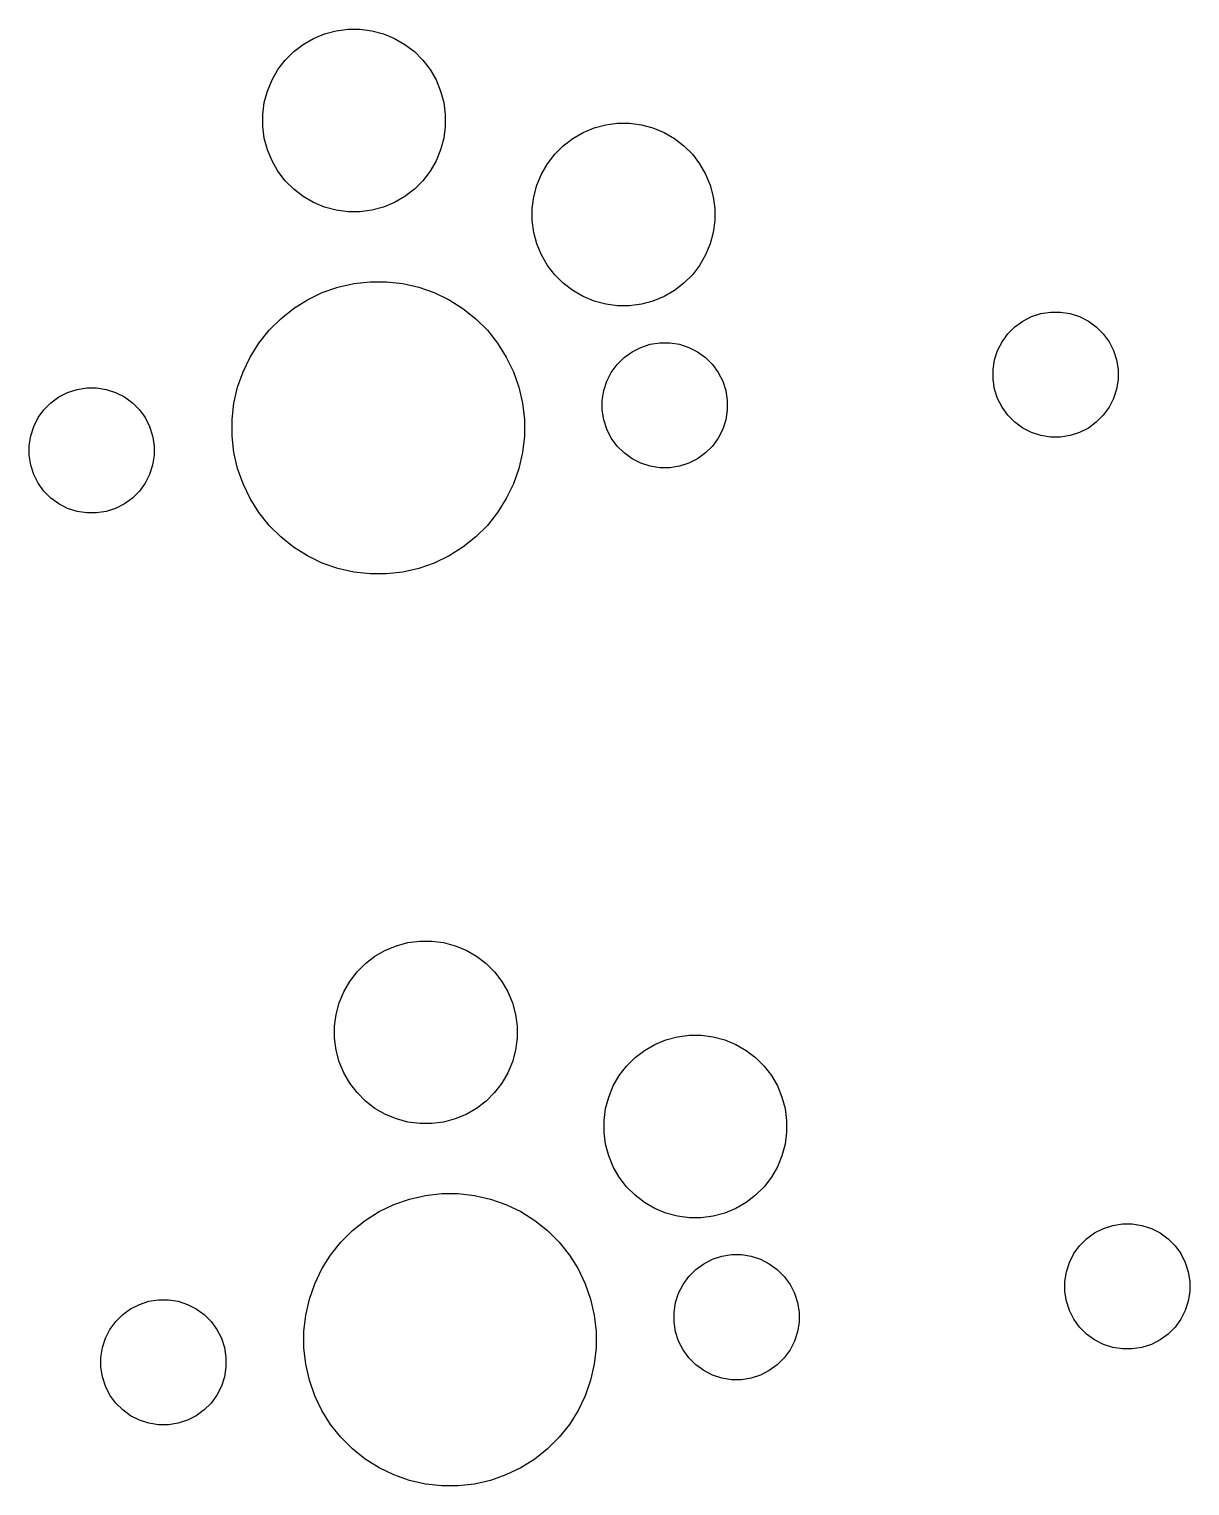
# Model space of a CAD drawing. Extents: x -174 to 104, y -34 to 59.
# Drawn here: x -170.14 to -147.94, y 7.51 to 35.38 of the extents above; entities that cross this region are included whole.
import ezdxf

# ---------------------------------------------------------------- set-up
doc = ezdxf.new("R2010")
doc.units = 0
doc.layers.add('BLACK', color=7, linetype='CONTINUOUS')

msp = doc.modelspace()

# ---------------------------------------------------------------- linework, layer by layer
at = {"layer": 'BLACK', "linetype": 'CONTINUOUS'}
for p, q in [((-164.900703, 35.089213), (-164.70246, 35.203668)), ((-164.70246, 35.203668), (-164.490974, 35.291269)), ((-164.490974, 35.291269), (-164.269863, 35.350515)), ((-164.269863, 35.350515), (-164.04291, 35.380394)), ((-164.04291, 35.380394), (-163.814, 35.380394)), ((-163.814, 35.380394), (-163.587047, 35.350515)), ((-163.587047, 35.350515), (-163.365936, 35.291269)), ((-163.365936, 35.291269), (-163.15445, 35.203668)), ((-163.15445, 35.203668), (-162.956207, 35.089213)), ((-165.244175, 34.787996), (-165.08231, 34.949861)), ((-165.08231, 34.949861), (-164.900703, 35.089213)), ((-162.956207, 35.089213), (-162.7746, 34.949861)), ((-162.7746, 34.949861), (-162.612735, 34.787996)), ((-165.497982, 34.408146), (-165.383527, 34.606389)), ((-165.383527, 34.606389), (-165.244175, 34.787996)), ((-162.612735, 34.787996), (-162.473383, 34.606389)), ((-162.473383, 34.606389), (-162.358928, 34.408146)), ((-165.585583, 34.19666), (-165.497982, 34.408146)), ((-162.358928, 34.408146), (-162.271327, 34.19666)), ((-165.644829, 33.975549), (-165.585583, 34.19666)), ((-162.271327, 34.19666), (-162.212081, 33.975549)), ((-165.674708, 33.748596), (-165.644829, 33.975549)), ((-165.674708, 33.519686), (-165.674708, 33.748596)), ((-162.212081, 33.975549), (-162.182202, 33.748596)), ((-162.182202, 33.748596), (-162.182202, 33.519686)), ((-165.644829, 33.292733), (-165.674708, 33.519686)), ((-162.182202, 33.519686), (-162.212081, 33.292733)), ((-159.545263, 33.402746), (-159.333777, 33.490347)), ((-159.333777, 33.490347), (-159.112666, 33.549593)), ((-159.112666, 33.549593), (-158.885713, 33.579472)), ((-158.885713, 33.579472), (-158.656803, 33.579472)), ((-158.656803, 33.579472), (-158.42985, 33.549593)), ((-158.42985, 33.549593), (-158.208739, 33.490347)), ((-158.208739, 33.490347), (-157.997253, 33.402746)), ((-165.585583, 33.071622), (-165.644829, 33.292733)), ((-162.212081, 33.292733), (-162.271327, 33.071622)), ((-159.925113, 33.148939), (-159.743506, 33.288291)), ((-159.743506, 33.288291), (-159.545263, 33.402746)), ((-157.997253, 33.402746), (-157.79901, 33.288291)), ((-157.79901, 33.288291), (-157.617403, 33.148939)), ((-165.497982, 32.860136), (-165.585583, 33.071622)), ((-162.271327, 33.071622), (-162.358928, 32.860136)), ((-160.22633, 32.805467), (-160.086978, 32.987074)), ((-160.086978, 32.987074), (-159.925113, 33.148939)), ((-157.617403, 33.148939), (-157.455538, 32.987074)), ((-157.455538, 32.987074), (-157.316186, 32.805467)), ((-165.383527, 32.661893), (-165.497982, 32.860136)), ((-165.244175, 32.480286), (-165.383527, 32.661893)), ((-162.473383, 32.661893), (-162.612735, 32.480286)), ((-162.358928, 32.860136), (-162.473383, 32.661893)), ((-160.340785, 32.607224), (-160.22633, 32.805467)), ((-157.316186, 32.805467), (-157.201731, 32.607224)), ((-165.08231, 32.318421), (-165.244175, 32.480286)), ((-162.612735, 32.480286), (-162.7746, 32.318421)), ((-160.487632, 32.174627), (-160.428386, 32.395738)), ((-160.428386, 32.395738), (-160.340785, 32.607224)), ((-157.201731, 32.607224), (-157.11413, 32.395738)), ((-157.11413, 32.395738), (-157.054884, 32.174627)), ((-164.900703, 32.179069), (-165.08231, 32.318421)), ((-164.70246, 32.064614), (-164.900703, 32.179069)), ((-164.490974, 31.977013), (-164.70246, 32.064614)), ((-163.15445, 32.064614), (-163.365936, 31.977013)), ((-162.956207, 32.179069), (-163.15445, 32.064614)), ((-162.7746, 32.318421), (-162.956207, 32.179069)), ((-160.517511, 31.947674), (-160.487632, 32.174627)), ((-157.054884, 32.174627), (-157.025005, 31.947674)), ((-164.269863, 31.917767), (-164.490974, 31.977013)), ((-164.04291, 31.887888), (-164.269863, 31.917767)), ((-163.814, 31.887888), (-164.04291, 31.887888)), ((-163.587047, 31.917767), (-163.814, 31.887888)), ((-163.365936, 31.977013), (-163.587047, 31.917767)), ((-160.517511, 31.718764), (-160.517511, 31.947674)), ((-157.025005, 31.947674), (-157.025005, 31.718764)), ((-160.487632, 31.491811), (-160.517511, 31.718764)), ((-157.025005, 31.718764), (-157.054884, 31.491811)), ((-160.428386, 31.2707), (-160.487632, 31.491811)), ((-160.340785, 31.059214), (-160.428386, 31.2707)), ((-157.11413, 31.2707), (-157.201731, 31.059214)), ((-157.054884, 31.491811), (-157.11413, 31.2707)), ((-160.22633, 30.860971), (-160.340785, 31.059214)), ((-157.201731, 31.059214), (-157.316186, 30.860971)), ((-160.086978, 30.679364), (-160.22633, 30.860971)), ((-159.925113, 30.517499), (-160.086978, 30.679364)), ((-157.455538, 30.679364), (-157.617403, 30.517499)), ((-157.316186, 30.860971), (-157.455538, 30.679364)), ((-164.53706, 30.339192), (-164.240685, 30.442898)), ((-164.240685, 30.442898), (-163.934563, 30.512768)), ((-163.934563, 30.512768), (-163.622543, 30.547924)), ((-163.622543, 30.547924), (-163.308549, 30.547924)), ((-163.308549, 30.547924), (-162.996529, 30.512768)), ((-162.996529, 30.512768), (-162.690407, 30.442898)), ((-162.690407, 30.442898), (-162.394032, 30.339192)), ((-159.743506, 30.378147), (-159.925113, 30.517499)), ((-159.545263, 30.263692), (-159.743506, 30.378147)), ((-157.79901, 30.378147), (-157.997253, 30.263692)), ((-157.617403, 30.517499), (-157.79901, 30.378147)), ((-165.085826, 30.035899), (-164.819959, 30.202955)), ((-164.819959, 30.202955), (-164.53706, 30.339192)), ((-162.394032, 30.339192), (-162.111133, 30.202955)), ((-162.111133, 30.202955), (-161.845266, 30.035899)), ((-159.333777, 30.176091), (-159.545263, 30.263692)), ((-159.112666, 30.116845), (-159.333777, 30.176091)), ((-158.885713, 30.086966), (-159.112666, 30.116845)), ((-158.42985, 30.116845), (-158.656803, 30.086966)), ((-158.208739, 30.176091), (-158.42985, 30.116845)), ((-157.997253, 30.263692), (-158.208739, 30.176091)), ((-165.553344, 29.618099), (-165.331316, 29.840127)), ((-165.331316, 29.840127), (-165.085826, 30.035899)), ((-161.845266, 30.035899), (-161.599776, 29.840127)), ((-161.599776, 29.840127), (-161.377748, 29.618099)), ((-158.656803, 30.086966), (-158.885713, 30.086966)), ((-151.132618, 29.795465), (-150.96484, 29.880952)), ((-150.96484, 29.880952), (-150.785754, 29.939141)), ((-150.785754, 29.939141), (-150.599771, 29.968598)), ((-150.599771, 29.968598), (-150.411469, 29.968598)), ((-150.411469, 29.968598), (-150.225486, 29.939141)), ((-150.225486, 29.939141), (-150.0464, 29.880952)), ((-150.0464, 29.880952), (-149.878622, 29.795465)), ((-165.749116, 29.372609), (-165.553344, 29.618099)), ((-161.377748, 29.618099), (-161.181976, 29.372609)), ((-151.528788, 29.399295), (-151.418107, 29.551635)), ((-151.418107, 29.551635), (-151.284958, 29.684784)), ((-151.284958, 29.684784), (-151.132618, 29.795465)), ((-149.878622, 29.795465), (-149.726282, 29.684784)), ((-149.726282, 29.684784), (-149.593133, 29.551635)), ((-149.593133, 29.551635), (-149.482452, 29.399295)), ((-165.916172, 29.106742), (-165.749116, 29.372609)), ((-161.181976, 29.372609), (-161.01492, 29.106742)), ((-158.609499, 29.207022), (-158.441721, 29.292509)), ((-158.441721, 29.292509), (-158.262635, 29.350698)), ((-158.262635, 29.350698), (-158.076652, 29.380155)), ((-158.076652, 29.380155), (-157.88835, 29.380155)), ((-157.88835, 29.380155), (-157.702367, 29.350698)), ((-157.702367, 29.350698), (-157.523281, 29.292509)), ((-157.523281, 29.292509), (-157.355503, 29.207022)), ((-151.614275, 29.231517), (-151.528788, 29.399295)), ((-149.482452, 29.399295), (-149.396965, 29.231517)), ((-166.052409, 28.823843), (-165.916172, 29.106742)), ((-161.01492, 29.106742), (-160.878683, 28.823843)), ((-158.894988, 28.963192), (-158.761839, 29.096341)), ((-158.761839, 29.096341), (-158.609499, 29.207022)), ((-157.355503, 29.207022), (-157.203163, 29.096341)), ((-157.203163, 29.096341), (-157.070014, 28.963192)), ((-151.701921, 28.866448), (-151.672464, 29.052431)), ((-151.672464, 29.052431), (-151.614275, 29.231517)), ((-149.396965, 29.231517), (-149.338776, 29.052431)), ((-149.338776, 29.052431), (-149.309319, 28.866448)), ((-166.156115, 28.527468), (-166.052409, 28.823843)), ((-160.878683, 28.823843), (-160.774977, 28.527468)), ((-159.091156, 28.643074), (-159.005669, 28.810852)), ((-159.005669, 28.810852), (-158.894988, 28.963192)), ((-157.070014, 28.963192), (-156.959333, 28.810852)), ((-156.959333, 28.810852), (-156.873846, 28.643074)), ((-151.701921, 28.678146), (-151.701921, 28.866448)), ((-149.309319, 28.866448), (-149.309319, 28.678146)), ((-169.575589, 28.343972), (-169.407811, 28.429459)), ((-169.407811, 28.429459), (-169.228725, 28.487648)), ((-169.228725, 28.487648), (-169.042742, 28.517105)), ((-169.042742, 28.517105), (-168.85444, 28.517105)), ((-168.85444, 28.517105), (-168.668457, 28.487648)), ((-168.668457, 28.487648), (-168.489371, 28.429459)), ((-168.489371, 28.429459), (-168.321593, 28.343972)), ((-166.225985, 28.221346), (-166.156115, 28.527468)), ((-160.774977, 28.527468), (-160.705107, 28.221346)), ((-159.178802, 28.278005), (-159.149345, 28.463988)), ((-159.149345, 28.463988), (-159.091156, 28.643074)), ((-156.873846, 28.643074), (-156.815657, 28.463988)), ((-156.815657, 28.463988), (-156.7862, 28.278005)), ((-151.672464, 28.492163), (-151.701921, 28.678146)), ((-151.614275, 28.313077), (-151.672464, 28.492163)), ((-149.338776, 28.492163), (-149.396965, 28.313077)), ((-149.309319, 28.678146), (-149.338776, 28.492163)), ((-169.861078, 28.100142), (-169.727929, 28.233291)), ((-169.727929, 28.233291), (-169.575589, 28.343972)), ((-168.321593, 28.343972), (-168.169253, 28.233291)), ((-168.169253, 28.233291), (-168.036104, 28.100142)), ((-166.261141, 27.909326), (-166.225985, 28.221346)), ((-160.705107, 28.221346), (-160.669951, 27.909326)), ((-159.178802, 28.089703), (-159.178802, 28.278005)), ((-156.7862, 28.278005), (-156.7862, 28.089703)), ((-151.528788, 28.145299), (-151.614275, 28.313077)), ((-149.396965, 28.313077), (-149.482452, 28.145299)), ((-170.057246, 27.780024), (-169.971759, 27.947802)), ((-169.971759, 27.947802), (-169.861078, 28.100142)), ((-168.036104, 28.100142), (-167.925423, 27.947802)), ((-167.925423, 27.947802), (-167.839936, 27.780024)), ((-166.261141, 27.595332), (-166.261141, 27.909326)), ((-160.669951, 27.909326), (-160.669951, 27.595332)), ((-159.149345, 27.90372), (-159.178802, 28.089703)), ((-159.091156, 27.724634), (-159.149345, 27.90372)), ((-156.815657, 27.90372), (-156.873846, 27.724634)), ((-156.7862, 28.089703), (-156.815657, 27.90372)), ((-151.418107, 27.992959), (-151.528788, 28.145299)), ((-151.284958, 27.85981), (-151.418107, 27.992959)), ((-149.593133, 27.992959), (-149.726282, 27.85981)), ((-149.482452, 28.145299), (-149.593133, 27.992959)), ((-170.144892, 27.414955), (-170.115435, 27.600938)), ((-170.115435, 27.600938), (-170.057246, 27.780024)), ((-167.839936, 27.780024), (-167.781747, 27.600938)), ((-167.781747, 27.600938), (-167.75229, 27.414955)), ((-166.225985, 27.283312), (-166.261141, 27.595332)), ((-160.669951, 27.595332), (-160.705107, 27.283312)), ((-159.005669, 27.556856), (-159.091156, 27.724634)), ((-156.873846, 27.724634), (-156.959333, 27.556856)), ((-151.132618, 27.749129), (-151.284958, 27.85981)), ((-150.96484, 27.663642), (-151.132618, 27.749129)), ((-150.785754, 27.605453), (-150.96484, 27.663642)), ((-150.599771, 27.575996), (-150.785754, 27.605453)), ((-150.225486, 27.605453), (-150.411469, 27.575996)), ((-150.0464, 27.663642), (-150.225486, 27.605453)), ((-149.878622, 27.749129), (-150.0464, 27.663642)), ((-149.726282, 27.85981), (-149.878622, 27.749129)), ((-170.144892, 27.226653), (-170.144892, 27.414955)), ((-167.75229, 27.414955), (-167.75229, 27.226653)), ((-158.894988, 27.404516), (-159.005669, 27.556856)), ((-158.761839, 27.271367), (-158.894988, 27.404516)), ((-157.070014, 27.404516), (-157.203163, 27.271367)), ((-156.959333, 27.556856), (-157.070014, 27.404516)), ((-150.411469, 27.575996), (-150.599771, 27.575996)), ((-170.115435, 27.04067), (-170.144892, 27.226653)), ((-170.057246, 26.861584), (-170.115435, 27.04067)), ((-167.781747, 27.04067), (-167.839936, 26.861584)), ((-167.75229, 27.226653), (-167.781747, 27.04067)), ((-166.156115, 26.97719), (-166.225985, 27.283312)), ((-160.705107, 27.283312), (-160.774977, 26.97719)), ((-158.609499, 27.160686), (-158.761839, 27.271367)), ((-158.441721, 27.075199), (-158.609499, 27.160686)), ((-158.262635, 27.01701), (-158.441721, 27.075199)), ((-157.523281, 27.075199), (-157.702367, 27.01701)), ((-157.355503, 27.160686), (-157.523281, 27.075199)), ((-157.203163, 27.271367), (-157.355503, 27.160686)), ((-169.971759, 26.693806), (-170.057246, 26.861584)), ((-167.839936, 26.861584), (-167.925423, 26.693806)), ((-166.052409, 26.680815), (-166.156115, 26.97719)), ((-160.774977, 26.97719), (-160.878683, 26.680815)), ((-158.076652, 26.987553), (-158.262635, 27.01701)), ((-157.88835, 26.987553), (-158.076652, 26.987553)), ((-157.702367, 27.01701), (-157.88835, 26.987553)), ((-169.861078, 26.541466), (-169.971759, 26.693806)), ((-169.727929, 26.408317), (-169.861078, 26.541466)), ((-168.036104, 26.541466), (-168.169253, 26.408317)), ((-167.925423, 26.693806), (-168.036104, 26.541466)), ((-165.916172, 26.397916), (-166.052409, 26.680815)), ((-160.878683, 26.680815), (-161.01492, 26.397916)), ((-169.575589, 26.297636), (-169.727929, 26.408317)), ((-169.407811, 26.212149), (-169.575589, 26.297636)), ((-169.228725, 26.15396), (-169.407811, 26.212149)), ((-168.489371, 26.212149), (-168.668457, 26.15396)), ((-168.321593, 26.297636), (-168.489371, 26.212149)), ((-168.169253, 26.408317), (-168.321593, 26.297636)), ((-165.749116, 26.132049), (-165.916172, 26.397916)), ((-161.01492, 26.397916), (-161.181976, 26.132049)), ((-169.042742, 26.124503), (-169.228725, 26.15396)), ((-168.85444, 26.124503), (-169.042742, 26.124503)), ((-168.668457, 26.15396), (-168.85444, 26.124503)), ((-165.553344, 25.886559), (-165.749116, 26.132049)), ((-161.181976, 26.132049), (-161.377748, 25.886559)), ((-165.331316, 25.664531), (-165.553344, 25.886559)), ((-165.085826, 25.468759), (-165.331316, 25.664531)), ((-161.599776, 25.664531), (-161.845266, 25.468759)), ((-161.377748, 25.886559), (-161.599776, 25.664531)), ((-164.819959, 25.301703), (-165.085826, 25.468759)), ((-161.845266, 25.468759), (-162.111133, 25.301703)), ((-164.53706, 25.165466), (-164.819959, 25.301703)), ((-164.240685, 25.06176), (-164.53706, 25.165466)), ((-162.394032, 25.165466), (-162.690407, 25.06176)), ((-162.111133, 25.301703), (-162.394032, 25.165466)), ((-163.934563, 24.99189), (-164.240685, 25.06176)), ((-163.622543, 24.956734), (-163.934563, 24.99189)), ((-163.308549, 24.956734), (-163.622543, 24.956734)), ((-162.996529, 24.99189), (-163.308549, 24.956734)), ((-162.690407, 25.06176), (-162.996529, 24.99189)), ((-163.329426, 17.757615), (-163.11794, 17.845216)), ((-163.11794, 17.845216), (-162.896829, 17.904462)), ((-162.896829, 17.904462), (-162.669876, 17.934341)), ((-162.669876, 17.934341), (-162.440966, 17.934341)), ((-162.440966, 17.934341), (-162.214013, 17.904462)), ((-162.214013, 17.904462), (-161.992902, 17.845216)), ((-161.992902, 17.845216), (-161.781416, 17.757615)), ((-163.709276, 17.503808), (-163.527669, 17.64316)), ((-163.527669, 17.64316), (-163.329426, 17.757615)), ((-161.781416, 17.757615), (-161.583173, 17.64316)), ((-161.583173, 17.64316), (-161.401566, 17.503808)), ((-164.010493, 17.160336), (-163.871141, 17.341943)), ((-163.871141, 17.341943), (-163.709276, 17.503808)), ((-161.401566, 17.503808), (-161.239701, 17.341943)), ((-161.239701, 17.341943), (-161.100349, 17.160336)), ((-164.124948, 16.962093), (-164.010493, 17.160336)), ((-161.100349, 17.160336), (-160.985894, 16.962093)), ((-164.271795, 16.529496), (-164.212549, 16.750607)), ((-164.212549, 16.750607), (-164.124948, 16.962093)), ((-160.985894, 16.962093), (-160.898293, 16.750607)), ((-160.898293, 16.750607), (-160.839047, 16.529496)), ((-164.301674, 16.302543), (-164.271795, 16.529496)), ((-160.839047, 16.529496), (-160.809168, 16.302543)), ((-164.301674, 16.073633), (-164.301674, 16.302543)), ((-160.809168, 16.302543), (-160.809168, 16.073633)), ((-164.271795, 15.84668), (-164.301674, 16.073633)), ((-160.809168, 16.073633), (-160.839047, 15.84668)), ((-158.370472, 15.842238), (-158.172229, 15.956693)), ((-158.172229, 15.956693), (-157.960743, 16.044294)), ((-157.960743, 16.044294), (-157.739632, 16.10354)), ((-157.739632, 16.10354), (-157.512679, 16.133419)), ((-157.512679, 16.133419), (-157.283769, 16.133419)), ((-157.283769, 16.133419), (-157.056816, 16.10354)), ((-157.056816, 16.10354), (-156.835705, 16.044294)), ((-156.835705, 16.044294), (-156.624219, 15.956693)), ((-156.624219, 15.956693), (-156.425976, 15.842238)), ((-164.212549, 15.625569), (-164.271795, 15.84668)), ((-164.124948, 15.414083), (-164.212549, 15.625569)), ((-160.898293, 15.625569), (-160.985894, 15.414083)), ((-160.839047, 15.84668), (-160.898293, 15.625569)), ((-158.713944, 15.541021), (-158.552079, 15.702886)), ((-158.552079, 15.702886), (-158.370472, 15.842238)), ((-156.425976, 15.842238), (-156.244369, 15.702886)), ((-156.244369, 15.702886), (-156.082504, 15.541021)), ((-164.010493, 15.21584), (-164.124948, 15.414083)), ((-160.985894, 15.414083), (-161.100349, 15.21584)), ((-158.967751, 15.161171), (-158.853296, 15.359414)), ((-158.853296, 15.359414), (-158.713944, 15.541021)), ((-156.082504, 15.541021), (-155.943152, 15.359414)), ((-155.943152, 15.359414), (-155.828697, 15.161171)), ((-163.871141, 15.034233), (-164.010493, 15.21584)), ((-161.100349, 15.21584), (-161.239701, 15.034233)), ((-159.055352, 14.949685), (-158.967751, 15.161171)), ((-155.828697, 15.161171), (-155.741096, 14.949685)), ((-163.709276, 14.872368), (-163.871141, 15.034233)), ((-163.527669, 14.733016), (-163.709276, 14.872368)), ((-161.401566, 14.872368), (-161.583173, 14.733016)), ((-161.239701, 15.034233), (-161.401566, 14.872368)), ((-159.114598, 14.728574), (-159.055352, 14.949685)), ((-155.741096, 14.949685), (-155.68185, 14.728574)), ((-163.329426, 14.618561), (-163.527669, 14.733016)), ((-163.11794, 14.53096), (-163.329426, 14.618561)), ((-162.896829, 14.471714), (-163.11794, 14.53096)), ((-161.992902, 14.53096), (-162.214013, 14.471714)), ((-161.781416, 14.618561), (-161.992902, 14.53096)), ((-161.583173, 14.733016), (-161.781416, 14.618561)), ((-159.144477, 14.501621), (-159.114598, 14.728574)), ((-159.144477, 14.272711), (-159.144477, 14.501621)), ((-155.68185, 14.728574), (-155.651971, 14.501621)), ((-155.651971, 14.501621), (-155.651971, 14.272711)), ((-162.669876, 14.441835), (-162.896829, 14.471714)), ((-162.440966, 14.441835), (-162.669876, 14.441835)), ((-162.214013, 14.471714), (-162.440966, 14.441835)), ((-159.114598, 14.045758), (-159.144477, 14.272711)), ((-155.651971, 14.272711), (-155.68185, 14.045758)), ((-159.055352, 13.824647), (-159.114598, 14.045758)), ((-155.68185, 14.045758), (-155.741096, 13.824647)), ((-158.967751, 13.613161), (-159.055352, 13.824647)), ((-155.741096, 13.824647), (-155.828697, 13.613161)), ((-158.853296, 13.414918), (-158.967751, 13.613161)), ((-158.713944, 13.233311), (-158.853296, 13.414918)), ((-155.943152, 13.414918), (-156.082504, 13.233311)), ((-155.828697, 13.613161), (-155.943152, 13.414918)), ((-162.561529, 13.066715), (-162.249509, 13.101871)), ((-162.249509, 13.101871), (-161.935515, 13.101871)), ((-161.935515, 13.101871), (-161.623495, 13.066715)), ((-158.552079, 13.071446), (-158.713944, 13.233311)), ((-156.082504, 13.233311), (-156.244369, 13.071446)), ((-163.446925, 12.756902), (-163.164026, 12.893139)), ((-163.164026, 12.893139), (-162.867651, 12.996845)), ((-162.867651, 12.996845), (-162.561529, 13.066715)), ((-161.623495, 13.066715), (-161.317373, 12.996845)), ((-161.317373, 12.996845), (-161.020998, 12.893139)), ((-161.020998, 12.893139), (-160.738099, 12.756902)), ((-158.370472, 12.932094), (-158.552079, 13.071446)), ((-158.172229, 12.817639), (-158.370472, 12.932094)), ((-156.425976, 12.932094), (-156.624219, 12.817639)), ((-156.244369, 13.071446), (-156.425976, 12.932094)), ((-163.958282, 12.394074), (-163.712792, 12.589846)), ((-163.712792, 12.589846), (-163.446925, 12.756902)), ((-160.738099, 12.756902), (-160.472232, 12.589846)), ((-160.472232, 12.589846), (-160.226742, 12.394074)), ((-157.960743, 12.730038), (-158.172229, 12.817639)), ((-157.739632, 12.670792), (-157.960743, 12.730038)), ((-157.512679, 12.640913), (-157.739632, 12.670792)), ((-157.283769, 12.640913), (-157.512679, 12.640913)), ((-157.056816, 12.670792), (-157.283769, 12.640913)), ((-156.835705, 12.730038), (-157.056816, 12.670792)), ((-156.624219, 12.817639), (-156.835705, 12.730038)), ((-164.18031, 12.172046), (-163.958282, 12.394074)), ((-160.226742, 12.394074), (-160.004714, 12.172046)), ((-149.911924, 12.238731), (-149.759584, 12.349412)), ((-149.759584, 12.349412), (-149.591806, 12.434899)), ((-149.591806, 12.434899), (-149.41272, 12.493088)), ((-149.41272, 12.493088), (-149.226737, 12.522545)), ((-149.226737, 12.522545), (-149.038435, 12.522545)), ((-149.038435, 12.522545), (-148.852452, 12.493088)), ((-148.852452, 12.493088), (-148.673366, 12.434899)), ((-148.673366, 12.434899), (-148.505588, 12.349412)), ((-148.505588, 12.349412), (-148.353248, 12.238731)), ((-164.376082, 11.926556), (-164.18031, 12.172046)), ((-160.004714, 12.172046), (-159.808942, 11.926556)), ((-150.155754, 11.953242), (-150.045073, 12.105582)), ((-150.045073, 12.105582), (-149.911924, 12.238731)), ((-148.353248, 12.238731), (-148.220099, 12.105582)), ((-148.220099, 12.105582), (-148.109418, 11.953242)), ((-164.543138, 11.660689), (-164.376082, 11.926556)), ((-159.808942, 11.926556), (-159.641886, 11.660689)), ((-157.388805, 11.650288), (-157.236465, 11.760969)), ((-157.236465, 11.760969), (-157.068687, 11.846456)), ((-157.068687, 11.846456), (-156.889601, 11.904645)), ((-156.889601, 11.904645), (-156.703618, 11.934102)), ((-156.703618, 11.934102), (-156.515316, 11.934102)), ((-156.515316, 11.934102), (-156.329333, 11.904645)), ((-156.329333, 11.904645), (-156.150247, 11.846456)), ((-156.150247, 11.846456), (-155.982469, 11.760969)), ((-155.982469, 11.760969), (-155.830129, 11.650288)), ((-150.29943, 11.606378), (-150.241241, 11.785464)), ((-150.241241, 11.785464), (-150.155754, 11.953242)), ((-148.109418, 11.953242), (-148.023931, 11.785464)), ((-148.023931, 11.785464), (-147.965742, 11.606378)), ((-164.679375, 11.37779), (-164.543138, 11.660689)), ((-159.641886, 11.660689), (-159.505649, 11.37779)), ((-157.632635, 11.364799), (-157.521954, 11.517139)), ((-157.521954, 11.517139), (-157.388805, 11.650288)), ((-155.830129, 11.650288), (-155.69698, 11.517139)), ((-155.69698, 11.517139), (-155.586299, 11.364799)), ((-150.328887, 11.420395), (-150.29943, 11.606378)), ((-147.965742, 11.606378), (-147.936285, 11.420395)), ((-164.783081, 11.081415), (-164.679375, 11.37779)), ((-159.505649, 11.37779), (-159.401943, 11.081415)), ((-157.776311, 11.017935), (-157.718122, 11.197021)), ((-157.718122, 11.197021), (-157.632635, 11.364799)), ((-155.586299, 11.364799), (-155.500812, 11.197021)), ((-155.500812, 11.197021), (-155.442623, 11.017935)), ((-150.328887, 11.232093), (-150.328887, 11.420395)), ((-150.29943, 11.04611), (-150.328887, 11.232093)), ((-147.936285, 11.232093), (-147.965742, 11.04611)), ((-147.936285, 11.420395), (-147.936285, 11.232093)), ((-168.354895, 10.787238), (-168.202555, 10.897919)), ((-168.202555, 10.897919), (-168.034777, 10.983406)), ((-168.034777, 10.983406), (-167.855691, 11.041595)), ((-167.855691, 11.041595), (-167.669708, 11.071052)), ((-167.669708, 11.071052), (-167.481406, 11.071052)), ((-167.481406, 11.071052), (-167.295423, 11.041595)), ((-167.295423, 11.041595), (-167.116337, 10.983406)), ((-167.116337, 10.983406), (-166.948559, 10.897919)), ((-166.948559, 10.897919), (-166.796219, 10.787238)), ((-164.852951, 10.775293), (-164.783081, 11.081415)), ((-159.401943, 11.081415), (-159.332073, 10.775293)), ((-157.805768, 10.831952), (-157.776311, 11.017935)), ((-155.442623, 11.017935), (-155.413166, 10.831952)), ((-150.241241, 10.867024), (-150.29943, 11.04611)), ((-147.965742, 11.04611), (-148.023931, 10.867024)), ((-168.598725, 10.501749), (-168.488044, 10.654089)), ((-168.488044, 10.654089), (-168.354895, 10.787238)), ((-166.796219, 10.787238), (-166.66307, 10.654089)), ((-166.66307, 10.654089), (-166.552389, 10.501749)), ((-164.888107, 10.463273), (-164.852951, 10.775293)), ((-159.332073, 10.775293), (-159.296917, 10.463273)), ((-157.805768, 10.64365), (-157.805768, 10.831952)), ((-157.776311, 10.457667), (-157.805768, 10.64365)), ((-155.413166, 10.64365), (-155.442623, 10.457667)), ((-155.413166, 10.831952), (-155.413166, 10.64365)), ((-150.155754, 10.699246), (-150.241241, 10.867024)), ((-150.045073, 10.546906), (-150.155754, 10.699246)), ((-148.109418, 10.699246), (-148.220099, 10.546906)), ((-148.023931, 10.867024), (-148.109418, 10.699246)), ((-168.742401, 10.154885), (-168.684212, 10.333971)), ((-168.684212, 10.333971), (-168.598725, 10.501749)), ((-166.552389, 10.501749), (-166.466902, 10.333971)), ((-166.466902, 10.333971), (-166.408713, 10.154885)), ((-164.888107, 10.149279), (-164.888107, 10.463273)), ((-159.296917, 10.463273), (-159.296917, 10.149279)), ((-157.718122, 10.278581), (-157.776311, 10.457667)), ((-155.442623, 10.457667), (-155.500812, 10.278581)), ((-149.911924, 10.413757), (-150.045073, 10.546906)), ((-149.759584, 10.303076), (-149.911924, 10.413757)), ((-148.353248, 10.413757), (-148.505588, 10.303076)), ((-148.220099, 10.546906), (-148.353248, 10.413757)), ((-168.771858, 9.968902), (-168.742401, 10.154885)), ((-166.408713, 10.154885), (-166.379256, 9.968902)), ((-164.852951, 9.837259), (-164.888107, 10.149279)), ((-159.296917, 10.149279), (-159.332073, 9.837259)), ((-157.632635, 10.110803), (-157.718122, 10.278581)), ((-157.521954, 9.958463), (-157.632635, 10.110803)), ((-155.586299, 10.110803), (-155.69698, 9.958463)), ((-155.500812, 10.278581), (-155.586299, 10.110803)), ((-149.591806, 10.217589), (-149.759584, 10.303076)), ((-149.41272, 10.1594), (-149.591806, 10.217589)), ((-149.226737, 10.129943), (-149.41272, 10.1594)), ((-149.038435, 10.129943), (-149.226737, 10.129943)), ((-148.852452, 10.1594), (-149.038435, 10.129943)), ((-148.673366, 10.217589), (-148.852452, 10.1594)), ((-148.505588, 10.303076), (-148.673366, 10.217589)), ((-168.771858, 9.7806), (-168.771858, 9.968902)), ((-168.742401, 9.594617), (-168.771858, 9.7806)), ((-166.379256, 9.7806), (-166.408713, 9.594617)), ((-166.379256, 9.968902), (-166.379256, 9.7806)), ((-164.783081, 9.531137), (-164.852951, 9.837259)), ((-159.332073, 9.837259), (-159.401943, 9.531137)), ((-157.388805, 9.825314), (-157.521954, 9.958463)), ((-157.236465, 9.714633), (-157.388805, 9.825314)), ((-155.830129, 9.825314), (-155.982469, 9.714633)), ((-155.69698, 9.958463), (-155.830129, 9.825314)), ((-168.684212, 9.415531), (-168.742401, 9.594617)), ((-166.408713, 9.594617), (-166.466902, 9.415531)), ((-164.679375, 9.234762), (-164.783081, 9.531137)), ((-159.401943, 9.531137), (-159.505649, 9.234762)), ((-157.068687, 9.629146), (-157.236465, 9.714633)), ((-156.889601, 9.570957), (-157.068687, 9.629146)), ((-156.703618, 9.5415), (-156.889601, 9.570957)), ((-156.515316, 9.5415), (-156.703618, 9.5415)), ((-156.329333, 9.570957), (-156.515316, 9.5415)), ((-156.150247, 9.629146), (-156.329333, 9.570957)), ((-155.982469, 9.714633), (-156.150247, 9.629146)), ((-168.598725, 9.247753), (-168.684212, 9.415531)), ((-168.488044, 9.095413), (-168.598725, 9.247753)), ((-166.552389, 9.247753), (-166.66307, 9.095413)), ((-166.466902, 9.415531), (-166.552389, 9.247753)), ((-164.543138, 8.951863), (-164.679375, 9.234762)), ((-159.505649, 9.234762), (-159.641886, 8.951863)), ((-168.354895, 8.962264), (-168.488044, 9.095413)), ((-168.202555, 8.851583), (-168.354895, 8.962264)), ((-166.796219, 8.962264), (-166.948559, 8.851583)), ((-166.66307, 9.095413), (-166.796219, 8.962264)), ((-164.376082, 8.685996), (-164.543138, 8.951863)), ((-159.641886, 8.951863), (-159.808942, 8.685996)), ((-168.034777, 8.766096), (-168.202555, 8.851583)), ((-167.855691, 8.707907), (-168.034777, 8.766096)), ((-167.669708, 8.67845), (-167.855691, 8.707907)), ((-167.481406, 8.67845), (-167.669708, 8.67845)), ((-167.295423, 8.707907), (-167.481406, 8.67845)), ((-167.116337, 8.766096), (-167.295423, 8.707907)), ((-166.948559, 8.851583), (-167.116337, 8.766096)), ((-164.18031, 8.440506), (-164.376082, 8.685996)), ((-159.808942, 8.685996), (-160.004714, 8.440506)), ((-163.958282, 8.218478), (-164.18031, 8.440506)), ((-160.004714, 8.440506), (-160.226742, 8.218478)), ((-163.712792, 8.022706), (-163.958282, 8.218478)), ((-160.226742, 8.218478), (-160.472232, 8.022706)), ((-163.446925, 7.85565), (-163.712792, 8.022706)), ((-163.164026, 7.719413), (-163.446925, 7.85565)), ((-160.738099, 7.85565), (-161.020998, 7.719413)), ((-160.472232, 8.022706), (-160.738099, 7.85565)), ((-162.867651, 7.615707), (-163.164026, 7.719413)), ((-162.561529, 7.545837), (-162.867651, 7.615707)), ((-162.249509, 7.510681), (-162.561529, 7.545837)), ((-161.623495, 7.545837), (-161.935515, 7.510681)), ((-161.317373, 7.615707), (-161.623495, 7.545837)), ((-161.020998, 7.719413), (-161.317373, 7.615707)), ((-161.935515, 7.510681), (-162.249509, 7.510681))]:
    msp.add_line(p, q, dxfattribs=at)

doc.saveas('drawing.dxf')
